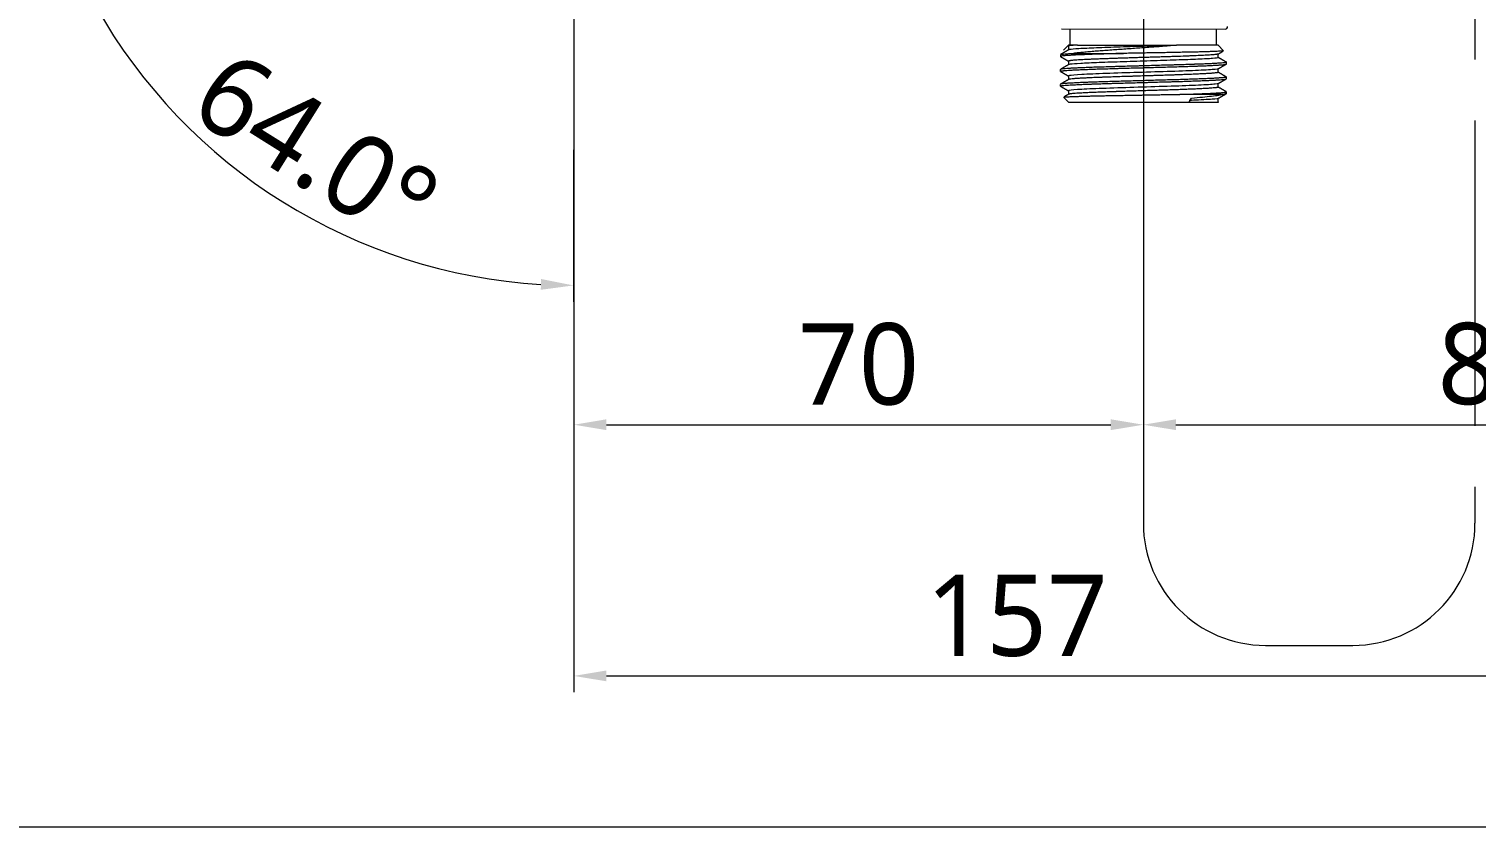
# Model space of a CAD drawing. Extents: x 6534 to 7663, y 0 to 827.
# Drawn here: x 7172.8 to 7350.7, y 102.2 to 200.3 of the extents above; entities that cross this region are included whole.
import ezdxf

# ---------------------------------------------------------------- set-up
doc = ezdxf.new("R2010")
doc.units = 0
doc.header["$LTSCALE"] = 30
doc.header["$MEASUREMENT"] = 0
doc.header["$PDMODE"] = 3
doc.header["$PDSIZE"] = -10
doc.linetypes.add('CENTER', pattern=[2, 1.25, -0.25, 0.25, -0.25])
doc.layers.get('0').update_dxf_attribs({"linetype": 'CONTINUOUS'})
doc.layers.get('DEFPOINTS').update_dxf_attribs({"linetype": 'CONTINUOUS'})
doc.layers.add('1', color=7, linetype='CONTINUOUS')
doc.layers.add('DEF_LAYER_ASSEM_MEMBER', color=7, linetype='CONTINUOUS')
doc.layers.add('치수선', color=7, linetype='CONTINUOUS', lineweight=20)
doc.styles.add('Daelim Dimension', font='NanumGothic.ttf')
doc.dimstyles.new('DEFAULT', dxfattribs={"dimscale": 2, "dimtxt": 2, "dimasz": 2, "dimexe": 0, "dimexo": 2, "dimgap": 1, "dimtad": 1, "dimdec": 1, "dimzin": 9, "dimdsep": 46, "dimtxsty": 'Daelim Dimension', "dimcen": 0.5, "dimclrd": 252, "dimclre": 252, "dimclrt": 3, "dimadec": 1, "dimazin": 0, "dimtfac": 1, "dimtdec": 1, "dimtix": 1, "dimtmove": 0, "dimatfit": 3, "dimfxl": 1, "dimtolj": 1, "dimtzin": 1, "dimlwd": 9, "dimlwe": 9, "dimarcsym": 0})

# ---------------------------------------------------------------- blocks, each defined once
blk = doc.blocks.new('*D7')
at = {"color": 5, "lineweight": 9, "ltscale": 0.5, "transparency": 16777216}
for p, q in [((7228.92, 230.92), (7177.37, 205.77)), ((7239.79, 228.52), (7239.75, 166.76))]:
    blk.add_line(p, q, dxfattribs=at)
blk.add_arc((7239.8, 236.22), 67.46, 209.3979, 266.5596, dxfattribs=at)
at = {"color": 5, "ltscale": 0.5, "transparency": 16777216}
for points in [[(7180.44, 202.8), (7181.62, 203.42), (7179.17, 206.65)], [(7235.77, 169.55), (7235.73, 168.22), (7239.75, 168.76)]]:
    blk.add_solid(points, dxfattribs=at)
at = {"layer": 'DEFPOINTS', "color": 0, "ltscale": 0.5, "transparency": 16777216}
for p in [(7239.81, 244.62), (7243.57, 238.06), (7232.52, 232.67), (7239.8, 232.52), (7194.07, 186.63)]:
    blk.add_point(p, dxfattribs=at)
at = {"color": 7, "ltscale": 0.5, "transparency": 16777216, "insert": (7208.11, 185.56), "char_height": 10, "attachment_point": 5, "rotation": 327.9787, "style": 'Daelim Dimension'}
blk.add_mtext('\\A1;64.0°', dxfattribs=at)
blk = doc.blocks.new('*D8')
at = {"color": 5, "lineweight": 9, "ltscale": 0.5, "transparency": 16777216}
for p, q in [((7239.8, 228.52), (7239.8, 149.64)), ((7309.77, 187.27), (7309.77, 149.64)), ((7243.8, 151.64), (7305.77, 151.64))]:
    blk.add_line(p, q, dxfattribs=at)
at = {"color": 5, "ltscale": 0.5, "transparency": 16777216}
for points in [[(7243.8, 152.31), (7243.8, 150.98), (7239.8, 151.64)], [(7305.77, 152.31), (7305.77, 150.98), (7309.77, 151.64)]]:
    blk.add_solid(points, dxfattribs=at)
at = {"layer": 'DEFPOINTS', "color": 0, "ltscale": 0.5, "transparency": 16777216}
for p in [(7239.8, 232.52), (7309.77, 191.27), (7309.77, 151.64)]:
    blk.add_point(p, dxfattribs=at)
at = {"color": 7, "ltscale": 0.5, "transparency": 16777216, "insert": (7274.79, 159.05), "char_height": 10, "attachment_point": 5, "style": 'Daelim Dimension'}
blk.add_mtext('\\A1;70', dxfattribs=at)
blk = doc.blocks.new('*D9')
at = {"color": 5, "lineweight": 9, "ltscale": 0.5, "transparency": 16777216}
for p, q in [((7309.77, 187.27), (7309.77, 149.64)), ((7396.96, 158.96), (7396.96, 149.64)), ((7313.77, 151.64), (7392.96, 151.64))]:
    blk.add_line(p, q, dxfattribs=at)
at = {"color": 5, "ltscale": 0.5, "transparency": 16777216}
for points in [[(7313.77, 152.31), (7313.77, 150.98), (7309.77, 151.64)], [(7392.96, 152.31), (7392.96, 150.98), (7396.96, 151.64)]]:
    blk.add_solid(points, dxfattribs=at)
at = {"layer": 'DEFPOINTS', "color": 0, "ltscale": 0.5, "transparency": 16777216}
for p in [(7309.77, 191.27), (7396.96, 162.96), (7396.96, 151.64)]:
    blk.add_point(p, dxfattribs=at)
at = {"color": 7, "ltscale": 0.5, "transparency": 16777216, "insert": (7353.37, 159.09), "char_height": 10, "attachment_point": 5, "style": 'Daelim Dimension'}
blk.add_mtext('\\A1;87', dxfattribs=at)
blk = doc.blocks.new('*D10')
at = {"color": 5, "lineweight": 9, "ltscale": 0.5, "transparency": 16777216}
for p, q in [((7239.8, 228.52), (7239.8, 118.77)), ((7396.96, 158.96), (7396.96, 118.77)), ((7243.8, 120.77), (7392.96, 120.77))]:
    blk.add_line(p, q, dxfattribs=at)
at = {"color": 5, "ltscale": 0.5, "transparency": 16777216}
for points in [[(7243.8, 121.44), (7243.8, 120.11), (7239.8, 120.77)], [(7392.96, 121.44), (7392.96, 120.11), (7396.96, 120.77)]]:
    blk.add_solid(points, dxfattribs=at)
at = {"layer": 'DEFPOINTS', "color": 0, "ltscale": 0.5, "transparency": 16777216}
for p in [(7239.8, 232.52), (7396.96, 162.96), (7396.96, 120.77)]:
    blk.add_point(p, dxfattribs=at)
at = {"color": 7, "ltscale": 0.5, "transparency": 16777216, "insert": (7294.22, 128.16), "char_height": 10, "attachment_point": 5, "style": 'Daelim Dimension'}
blk.add_mtext('\\A1;157', dxfattribs=at)

msp = doc.modelspace()

# ---------------------------------------------------------------- linework, layer by layer
at = {"layer": '1', "color": 7, "linetype": 'Continuous', "lineweight": 18}
for p, q in [((7299.72, 200.28), (7319.82, 200.26)), ((7300.77, 198.28), (7300.77, 200.28)), ((7318.77, 198.27), (7318.77, 200.27)), ((7300.54, 198.25), (7299.96, 197.67)), ((7300.57, 198.28), (7300.54, 198.25)), ((7301.66, 198.28), (7300.57, 198.28)), ((7318.97, 198.27), (7313.84, 198.27)), ((7319.63, 197.6), (7318.97, 198.27)), ((7299.57, 197.11), (7299.57, 196.89)), ((7301.18, 197.28), (7307.33, 197.27)), ((7319.97, 195.97), (7319.97, 196.19)), ((7299.57, 195.07), (7299.57, 195.29)), ((7319.97, 194.15), (7319.97, 194.37)), ((7299.57, 193.25), (7299.57, 193.47)), ((7315.42, 192.27), (7319.71, 192.26)), ((7319.97, 192.33), (7319.97, 192.55)), ((7300.03, 191.82), (7300.57, 191.28)), ((7300.57, 191.28), (7315.38, 191.27)), ((7315.38, 191.27), (7315.7, 191.79)), ((7318.87, 191.27), (7318.97, 191.27))]:
    msp.add_line(p, q, dxfattribs=at)
msp.add_arc((7319.82, 200.56), 0.3, 269.9575, 359.9575, dxfattribs=at)
for points, degree in [([(7300.59, 197.71), (7300.08, 197.42), (7299.58, 197.13)], 2), ([(7300.57, 198.14), (7300.57, 197.92), (7300.57, 197.7)], 2), ([(7313.84, 198.27), (7313.6, 198.25), (7313.1, 198.21), (7312.31, 198.15), (7311.5, 198.08), (7310.65, 198.02), (7309.79, 197.96), (7308.92, 197.9), (7308.04, 197.84), (7307.17, 197.77), (7306.3, 197.71), (7305.46, 197.65), (7304.64, 197.59), (7303.85, 197.53), (7303.1, 197.46), (7302.4, 197.4), (7301.76, 197.34), (7301.37, 197.3), (7301.18, 197.28)], 3), ([(7318.95, 197.19), (7319.26, 197.37), (7319.57, 197.55)], 2), ([(7299.58, 196.88), (7300.09, 196.59), (7300.59, 196.3)], 2), ([(7300.59, 195.89), (7300.08, 195.6), (7299.58, 195.31)], 2), ([(7300.57, 196.32), (7300.57, 196.1), (7300.57, 195.88)], 2), ([(7319.97, 196.2), (7319.46, 196.49), (7318.96, 196.78)], 2), ([(7318.96, 195.38), (7319.46, 195.67), (7319.97, 195.96)], 2), ([(7318.97, 196.76), (7318.97, 196.98), (7318.97, 197.21)], 2), ([(7319.97, 196.19), (7319.97, 196.19), (7319.97, 196.2), (7319.96, 196.2)], 3), ([(7299.58, 195.06), (7299.57, 195.07), (7299.57, 195.07), (7299.57, 195.08)], 3), ([(7300.59, 194.07), (7300.08, 193.78), (7299.57, 193.48)], 2), ([(7299.58, 195.06), (7300.08, 194.77), (7300.58, 194.48)], 2), ([(7300.57, 194.5), (7300.57, 194.28), (7300.57, 194.06)], 2), ([(7318.95, 193.56), (7319.46, 193.85), (7319.96, 194.14)], 2), ([(7318.96, 194.93), (7318.96, 195.16), (7318.96, 195.38)], 2), ([(7319.97, 194.37), (7319.46, 194.67), (7318.96, 194.96)], 2), ([(7299.57, 193.26), (7299.57, 193.25), (7299.57, 193.25), (7299.58, 193.24)], 3), ([(7299.57, 193.25), (7300.08, 192.95), (7300.58, 192.66)], 2), ([(7300.59, 192.25), (7300.31, 192.09), (7300.03, 191.93)], 2), ([(7300.57, 192.68), (7300.57, 192.46), (7300.57, 192.24)], 2), ([(7319.96, 192.56), (7319.45, 192.85), (7318.95, 193.15)], 2), ([(7318.95, 191.74), (7319.46, 192.03), (7319.96, 192.32)], 2), ([(7318.97, 193.12), (7318.97, 193.34), (7318.97, 193.57)], 2), ([(7318.97, 191.3), (7318.97, 191.52), (7318.97, 191.75)], 2)]:
    msp.add_open_spline(points, degree=degree, dxfattribs=at)
for points, knots in [([(7301.66, 198.28), (7301.52, 198.27), (7301.4, 198.27), (7301.18, 198.26), (7301.07, 198.25), (7300.89, 198.24), (7300.82, 198.23), (7300.73, 198.23), (7300.72, 198.23), (7300.69, 198.22), (7300.64, 198.22), (7300.61, 198.22), (7300.55, 198.21), (7300.52, 198.2), (7300.49, 198.19), (7300.48, 198.19), (7300.48, 198.19)], [0, 0, 0, 0, 0.181851, 0.181851, 0.363702, 0.363702, 0.545553, 0.545553, 0.591016, 0.591016, 0.636479, 0.727405, 0.727405, 0.909256, 0.909256, 1, 1, 1, 1]), ([(7313.84, 198.27), (7313.46, 198.26), (7312.03, 198.21), (7309.37, 198.13), (7306.07, 198.02), (7303.25, 197.92), (7301.28, 197.82), (7300.67, 197.75), (7300.59, 197.71), (7300.59, 197.71)], [0, 0, 0, 0, 0.070613, 0.254196, 0.437779, 0.621362, 0.804945, 0.988529, 1, 1, 1, 1]), ([(7301.66, 198.28), (7301.8, 198.28), (7301.95, 198.28), (7302.16, 198.28), (7302.2, 198.28), (7302.29, 198.28), (7302.42, 198.28), (7302.55, 198.28), (7302.83, 198.28), (7303.03, 198.28), (7303.44, 198.28), (7303.66, 198.28), (7303.99, 198.28), (7304.11, 198.28), (7304.26, 198.28), (7304.29, 198.28), (7304.35, 198.28), (7304.38, 198.28), (7304.47, 198.28), (7304.53, 198.28), (7304.83, 198.28), (7305.09, 198.28), (7305.86, 198.27), (7306.39, 198.27), (7307.03, 198.27), (7307.1, 198.27), (7307.24, 198.27), (7307.46, 198.27), (7307.67, 198.27), (7308.1, 198.27), (7308.39, 198.27), (7308.97, 198.27), (7309.27, 198.27), (7309.71, 198.27), (7309.86, 198.27), (7310.08, 198.27), (7310.15, 198.27), (7310.3, 198.27), (7310.37, 198.27), (7310.74, 198.27), (7311.03, 198.27), (7311.61, 198.27), (7311.9, 198.27), (7312.47, 198.27), (7312.75, 198.27), (7313.16, 198.27), (7313.3, 198.27), (7313.57, 198.27), (7313.71, 198.27), (7313.84, 198.27)], [0, 0, 0, 0, 0.0625, 0.0625, 0.078125, 0.078125, 0.09375, 0.125, 0.125, 0.1875, 0.1875, 0.25, 0.25, 0.28125, 0.28125, 0.289062, 0.289062, 0.296875, 0.296875, 0.3125, 0.3125, 0.375, 0.375, 0.5, 0.5, 0.515625, 0.515625, 0.53125, 0.5625, 0.5625, 0.625, 0.625, 0.6875, 0.6875, 0.71875, 0.71875, 0.734375, 0.734375, 0.75, 0.75, 0.8125, 0.8125, 0.875, 0.875, 0.9375, 0.9375, 0.96875, 0.96875, 1, 1, 1, 1]), ([(7319.63, 197.59), (7319.63, 197.59), (7319.62, 197.58), (7319.6, 197.58), (7319.57, 197.57), (7319.49, 197.56), (7319.43, 197.56), (7319.34, 197.55), (7319.3, 197.55), (7319.25, 197.54), (7319.23, 197.54), (7319.19, 197.54), (7319.17, 197.54), (7319.06, 197.53), (7318.96, 197.53), (7318.75, 197.52), (7318.63, 197.51), (7318.37, 197.5), (7318.24, 197.5), (7318.02, 197.49), (7317.94, 197.49), (7317.82, 197.48), (7317.78, 197.48), (7317.7, 197.48), (7317.66, 197.48), (7317.45, 197.47), (7317.27, 197.47), (7316.91, 197.46), (7316.71, 197.45), (7316.32, 197.44), (7316.11, 197.44), (7315.68, 197.43), (7315.46, 197.42), (7315.17, 197.42), (7315.11, 197.42), (7315, 197.41), (7314.82, 197.41), (7314.64, 197.41), (7314.28, 197.4), (7313.79, 197.39), (7313.29, 197.38), (7312.77, 197.37), (7312.51, 197.36), (7312.17, 197.36), (7312.11, 197.36), (7311.97, 197.36), (7311.77, 197.35), (7311.57, 197.35), (7311.16, 197.34), (7310.89, 197.34), (7310.35, 197.33), (7310.07, 197.32), (7309.53, 197.31), (7309.25, 197.31), (7308.84, 197.3), (7308.7, 197.3), (7308.42, 197.29), (7308.28, 197.29), (7307.87, 197.28), (7307.6, 197.28), (7307.33, 197.27)], [0, 0, 0, 0, 0.017222, 0.017222, 0.064021, 0.064021, 0.11082, 0.11082, 0.13422, 0.13422, 0.145919, 0.145919, 0.157619, 0.157619, 0.204418, 0.204418, 0.251217, 0.251217, 0.298016, 0.298016, 0.321415, 0.321415, 0.333115, 0.333115, 0.344815, 0.344815, 0.391614, 0.391614, 0.438413, 0.438413, 0.485212, 0.485212, 0.532011, 0.532011, 0.54371, 0.54371, 0.55541, 0.57881, 0.57881, 0.625609, 0.672407, 0.672407, 0.719206, 0.719206, 0.730906, 0.730906, 0.742606, 0.766005, 0.766005, 0.812804, 0.812804, 0.859603, 0.859603, 0.906402, 0.906402, 0.929802, 0.929802, 0.953201, 0.953201, 1, 1, 1, 1]), ([(7307.33, 197.27), (7306.9, 197.26), (7306.48, 197.25), (7305.86, 197.23), (7305.66, 197.23), (7305.36, 197.22), (7305.21, 197.21), (7305.06, 197.21), (7304.96, 197.2), (7304.92, 197.2), (7304.48, 197.19), (7304.11, 197.18), (7303.4, 197.15), (7303.06, 197.14), (7302.58, 197.12), (7302.43, 197.11), (7302.24, 197.11), (7302.2, 197.11), (7302.13, 197.1), (7302.02, 197.1), (7301.91, 197.09), (7301.57, 197.08), (7301.31, 197.07), (7300.86, 197.04), (7300.65, 197.03), (7300.42, 197.01), (7300.38, 197.01), (7300.29, 197), (7300.25, 197), (7300.14, 196.99), (7300.07, 196.99), (7299.88, 196.97), (7299.78, 196.95), (7299.67, 196.94), (7299.64, 196.93), (7299.61, 196.92), (7299.6, 196.92), (7299.59, 196.91), (7299.58, 196.91), (7299.57, 196.9), (7299.57, 196.89), (7299.59, 196.88)], [0, 0, 0, 0, 0.093668, 0.093668, 0.140502, 0.140502, 0.163919, 0.175628, 0.175628, 0.187336, 0.187336, 0.281004, 0.281004, 0.374672, 0.374672, 0.421506, 0.421506, 0.433215, 0.433215, 0.444923, 0.46834, 0.46834, 0.562008, 0.562008, 0.655677, 0.655677, 0.679094, 0.679094, 0.702511, 0.702511, 0.749345, 0.749345, 0.843013, 0.843013, 0.889847, 0.889847, 0.913264, 0.913264, 0.936681, 0.936681, 1, 1, 1, 1]), ([(7319.97, 196.19), (7319.97, 196.18), (7319.95, 196.17), (7319.89, 196.15), (7319.84, 196.14), (7319.74, 196.13), (7319.7, 196.12), (7319.64, 196.12), (7319.62, 196.11), (7319.58, 196.11), (7319.55, 196.11), (7319.43, 196.09), (7319.32, 196.09), (7319.06, 196.07), (7318.92, 196.06), (7318.69, 196.04), (7318.6, 196.04), (7318.47, 196.03), (7318.43, 196.03), (7318.34, 196.02), (7318.29, 196.02), (7318.06, 196.01), (7317.86, 196), (7317.44, 195.98), (7317.22, 195.97), (7316.75, 195.95), (7316.5, 195.95), (7316.18, 195.93), (7316.08, 195.93), (7315.98, 195.93), (7315.91, 195.92), (7315.88, 195.92), (7315.71, 195.92), (7315.57, 195.91), (7315.15, 195.9), (7314.87, 195.89), (7314.28, 195.87), (7313.98, 195.86), (7313.52, 195.85), (7313.36, 195.84), (7313.13, 195.84), (7313.05, 195.83), (7312.89, 195.83), (7312.81, 195.83), (7312.41, 195.82), (7312.08, 195.81), (7311.43, 195.79), (7311.1, 195.78), (7310.44, 195.76), (7310.11, 195.75), (7309.69, 195.74), (7309.61, 195.74), (7309.48, 195.73), (7309.44, 195.73), (7309.35, 195.73), (7309.14, 195.72), (7308.93, 195.72), (7308.44, 195.7), (7308.11, 195.7), (7307.46, 195.68), (7307.13, 195.67), (7306.66, 195.65), (7306.5, 195.65), (7306.26, 195.64), (7306.18, 195.64), (7306.02, 195.64), (7305.95, 195.63), (7305.56, 195.62), (7305.26, 195.61), (7304.67, 195.59), (7304.39, 195.58), (7303.83, 195.57), (7303.56, 195.56), (7303.27, 195.55), (7303.24, 195.55), (7303.18, 195.54), (7303.14, 195.54), (7303.05, 195.54), (7302.86, 195.53), (7302.68, 195.52), (7302.32, 195.51), (7301.88, 195.49), (7301.48, 195.47), (7301.2, 195.46), (7301.11, 195.45), (7300.98, 195.45), (7300.94, 195.45), (7300.86, 195.44), (7300.82, 195.44), (7300.62, 195.43), (7300.48, 195.42), (7300.22, 195.4), (7300.11, 195.39), (7299.92, 195.37), (7299.83, 195.36), (7299.76, 195.35), (7299.75, 195.35), (7299.74, 195.35), (7299.71, 195.34), (7299.67, 195.33), (7299.64, 195.33), (7299.59, 195.31), (7299.57, 195.3), (7299.57, 195.29)], [0, 0, 0, 0, 0.03125, 0.03125, 0.0625, 0.0625, 0.078125, 0.078125, 0.085937, 0.085937, 0.09375, 0.09375, 0.125, 0.125, 0.15625, 0.15625, 0.171875, 0.171875, 0.179687, 0.179687, 0.1875, 0.1875, 0.21875, 0.21875, 0.25, 0.25, 0.28125, 0.28125, 0.289062, 0.292969, 0.292969, 0.296875, 0.296875, 0.3125, 0.3125, 0.34375, 0.34375, 0.375, 0.375, 0.390625, 0.390625, 0.398437, 0.398437, 0.40625, 0.40625, 0.4375, 0.4375, 0.46875, 0.46875, 0.5, 0.5, 0.507812, 0.507812, 0.511719, 0.511719, 0.515625, 0.53125, 0.53125, 0.5625, 0.5625, 0.59375, 0.59375, 0.609375, 0.609375, 0.617187, 0.617187, 0.625, 0.625, 0.65625, 0.65625, 0.6875, 0.6875, 0.71875, 0.71875, 0.722656, 0.722656, 0.726562, 0.726562, 0.734375, 0.75, 0.75, 0.78125, 0.8125, 0.8125, 0.828125, 0.828125, 0.835937, 0.835937, 0.84375, 0.84375, 0.875, 0.875, 0.90625, 0.90625, 0.9375, 0.9375, 0.941406, 0.941406, 0.945312, 0.953125, 0.96875, 0.96875, 1, 1, 1, 1]), ([(7299.57, 195.08), (7299.57, 195.08), (7299.59, 195.09), (7299.65, 195.11), (7299.7, 195.12), (7299.8, 195.14), (7299.84, 195.14), (7299.89, 195.15), (7299.9, 195.15), (7299.92, 195.15), (7299.95, 195.15), (7299.99, 195.16), (7300.11, 195.17), (7300.22, 195.18), (7300.48, 195.2), (7300.62, 195.21), (7300.93, 195.23), (7301.11, 195.23), (7301.48, 195.25), (7301.68, 195.26), (7302.1, 195.28), (7302.32, 195.29), (7302.79, 195.31), (7303.04, 195.32), (7303.36, 195.33), (7303.46, 195.33), (7303.56, 195.34), (7303.63, 195.34), (7303.66, 195.34), (7303.83, 195.35), (7303.97, 195.35), (7304.39, 195.37), (7304.67, 195.37), (7305.26, 195.39), (7305.56, 195.4), (7306.02, 195.42), (7306.18, 195.42), (7306.41, 195.43), (7306.49, 195.43), (7306.65, 195.43), (7306.73, 195.44), (7307.13, 195.45), (7307.46, 195.46), (7308.11, 195.48), (7308.44, 195.49), (7309.1, 195.5), (7309.43, 195.51), (7309.85, 195.52), (7309.93, 195.53), (7310.06, 195.53), (7310.1, 195.53), (7310.19, 195.53), (7310.4, 195.54), (7310.61, 195.55), (7311.1, 195.56), (7311.76, 195.58), (7312.41, 195.6), (7312.88, 195.61), (7313.04, 195.61), (7313.28, 195.62), (7313.36, 195.62), (7313.52, 195.63), (7313.59, 195.63), (7313.98, 195.64), (7314.28, 195.65), (7314.87, 195.67), (7315.15, 195.68), (7315.71, 195.7), (7315.98, 195.71), (7316.27, 195.72), (7316.3, 195.72), (7316.36, 195.72), (7316.4, 195.72), (7316.49, 195.73), (7316.68, 195.73), (7316.86, 195.74), (7317.22, 195.75), (7317.44, 195.76), (7317.86, 195.78), (7318.06, 195.79), (7318.34, 195.81), (7318.43, 195.81), (7318.56, 195.82), (7318.6, 195.82), (7318.68, 195.82), (7318.72, 195.83), (7318.92, 195.84), (7319.06, 195.85), (7319.32, 195.87), (7319.43, 195.87), (7319.62, 195.89), (7319.71, 195.9), (7319.79, 195.92), (7319.8, 195.92), (7319.83, 195.92), (7319.87, 195.93), (7319.9, 195.94), (7319.95, 195.95), (7319.97, 195.96), (7319.97, 195.97)], [0, 0, 0, 0, 0.03125, 0.03125, 0.0625, 0.0625, 0.078125, 0.078125, 0.082031, 0.082031, 0.085937, 0.09375, 0.09375, 0.125, 0.125, 0.15625, 0.15625, 0.1875, 0.1875, 0.21875, 0.21875, 0.25, 0.25, 0.28125, 0.28125, 0.289063, 0.292969, 0.292969, 0.296875, 0.296875, 0.3125, 0.3125, 0.34375, 0.34375, 0.375, 0.375, 0.390625, 0.390625, 0.398438, 0.398438, 0.40625, 0.40625, 0.4375, 0.4375, 0.46875, 0.46875, 0.5, 0.5, 0.507813, 0.507813, 0.511719, 0.511719, 0.515625, 0.53125, 0.53125, 0.5625, 0.59375, 0.59375, 0.609375, 0.609375, 0.617188, 0.617188, 0.625, 0.625, 0.65625, 0.65625, 0.6875, 0.6875, 0.71875, 0.71875, 0.722656, 0.722656, 0.726563, 0.726563, 0.734375, 0.75, 0.75, 0.78125, 0.78125, 0.8125, 0.8125, 0.828125, 0.828125, 0.835938, 0.835938, 0.84375, 0.84375, 0.875, 0.875, 0.90625, 0.90625, 0.9375, 0.9375, 0.945313, 0.945313, 0.953125, 0.96875, 0.96875, 1, 1, 1, 1]), ([(7299.59, 197.13), (7299.6, 197.14), (7299.61, 197.14), (7299.64, 197.15), (7299.65, 197.15), (7299.67, 197.15), (7299.68, 197.16), (7299.69, 197.16), (7299.73, 197.17), (7299.78, 197.17), (7299.91, 197.19), (7300.01, 197.2), (7300.27, 197.22), (7300.43, 197.23), (7300.64, 197.25), (7300.69, 197.25), (7300.78, 197.26), (7300.83, 197.26), (7300.97, 197.27), (7301.07, 197.27), (7301.18, 197.28)], [0, 0, 0, 0, 0.097575, 0.097575, 0.153977, 0.153977, 0.182178, 0.182178, 0.210378, 0.323181, 0.323181, 0.548788, 0.548788, 0.774394, 0.774394, 0.830795, 0.830795, 0.887197, 0.887197, 1, 1, 1, 1]), ([(7318.95, 197.2), (7318.94, 197.19), (7318.93, 197.19), (7318.89, 197.17), (7318.85, 197.17), (7318.8, 197.16), (7318.79, 197.15), (7318.76, 197.15), (7318.73, 197.15), (7318.68, 197.14), (7318.59, 197.13), (7318.53, 197.12), (7318.37, 197.11), (7318.29, 197.1), (7318.11, 197.09), (7318.01, 197.08), (7317.85, 197.07), (7317.79, 197.07), (7317.7, 197.06), (7317.67, 197.06), (7317.61, 197.05), (7317.46, 197.05), (7317.17, 197.03), (7316.88, 197.02), (7316.43, 196.99), (7316.11, 196.98), (7315.71, 196.96), (7315.67, 196.96), (7315.58, 196.96), (7315.45, 196.95), (7315.31, 196.95), (7315.03, 196.94), (7314.84, 196.93), (7314.26, 196.91), (7313.85, 196.89), (7313.33, 196.88), (7313.22, 196.87), (7313.06, 196.87), (7313, 196.87), (7312.9, 196.86), (7312.84, 196.86), (7312.57, 196.85), (7312.35, 196.84), (7311.91, 196.83), (7311.46, 196.82), (7311.01, 196.8), (7310.55, 196.79), (7310.32, 196.78), (7310.03, 196.77), (7309.97, 196.77), (7309.86, 196.77), (7309.68, 196.76), (7309.51, 196.76), (7309.17, 196.75), (7308.71, 196.73), (7308.26, 196.72), (7307.81, 196.7), (7307.58, 196.7), (7307.25, 196.69), (7307.14, 196.68), (7306.97, 196.68), (7306.92, 196.68), (7306.81, 196.67), (7306.75, 196.67), (7306.48, 196.66), (7306.27, 196.65), (7305.85, 196.64), (7305.64, 196.63), (7305.24, 196.62), (7305.04, 196.61), (7304.65, 196.6), (7304.46, 196.59), (7304.23, 196.58), (7304.19, 196.58), (7304.09, 196.58), (7303.96, 196.57), (7303.83, 196.57), (7303.57, 196.55), (7303.4, 196.55), (7303.08, 196.53), (7302.92, 196.53), (7302.62, 196.51), (7302.48, 196.51), (7302.28, 196.49), (7302.21, 196.49), (7302.11, 196.49), (7302.08, 196.48), (7302.02, 196.48), (7301.99, 196.48), (7301.84, 196.47), (7301.72, 196.46), (7301.51, 196.45), (7301.41, 196.44), (7301.23, 196.43), (7301.15, 196.42), (7301, 196.41), (7300.93, 196.4), (7300.86, 196.39), (7300.84, 196.39), (7300.82, 196.38), (7300.78, 196.38), (7300.74, 196.37), (7300.68, 196.36), (7300.65, 196.35), (7300.6, 196.34), (7300.58, 196.33), (7300.57, 196.32), (7300.57, 196.32)], [0, 0, 0, 0, 0.017253, 0.017253, 0.041553, 0.041553, 0.047628, 0.047628, 0.053703, 0.065853, 0.065853, 0.090153, 0.090153, 0.114454, 0.114454, 0.138754, 0.138754, 0.150904, 0.150904, 0.156979, 0.156979, 0.163054, 0.187354, 0.211654, 0.211654, 0.260254, 0.260254, 0.266329, 0.266329, 0.272405, 0.284555, 0.284555, 0.308855, 0.308855, 0.357455, 0.357455, 0.369605, 0.369605, 0.37568, 0.37568, 0.381755, 0.381755, 0.406055, 0.406055, 0.430355, 0.454656, 0.454656, 0.478956, 0.478956, 0.485031, 0.485031, 0.491106, 0.503256, 0.503256, 0.527556, 0.551856, 0.551856, 0.576156, 0.576156, 0.588306, 0.588306, 0.594381, 0.594381, 0.600457, 0.600457, 0.624757, 0.624757, 0.649057, 0.649057, 0.673357, 0.673357, 0.697657, 0.697657, 0.703732, 0.703732, 0.709807, 0.721957, 0.721957, 0.746257, 0.746257, 0.770558, 0.770558, 0.794858, 0.794858, 0.807008, 0.807008, 0.813083, 0.813083, 0.819158, 0.819158, 0.843458, 0.843458, 0.867758, 0.867758, 0.892058, 0.892058, 0.916358, 0.916358, 0.922433, 0.922433, 0.928509, 0.940659, 0.940659, 0.964959, 0.964959, 0.989259, 1, 1, 1, 1]), ([(7318.97, 196.77), (7318.97, 196.76), (7318.95, 196.73), (7318.46, 196.65), (7316.62, 196.55), (7313.9, 196.45), (7310.65, 196.35), (7307.28, 196.24), (7304.23, 196.14), (7301.9, 196.04), (7300.84, 195.95), (7300.62, 195.9), (7300.59, 195.89)], [0, 0, 0, 0, 0.00977, 0.127245, 0.244719, 0.362193, 0.479667, 0.597141, 0.714615, 0.832089, 0.949564, 1, 1, 1, 1]), ([(7299.57, 193.26), (7299.57, 193.26), (7299.58, 193.27), (7299.65, 193.29), (7299.7, 193.3), (7299.8, 193.32), (7299.84, 193.32), (7299.89, 193.33), (7299.9, 193.33), (7299.92, 193.33), (7299.95, 193.33), (7299.99, 193.34), (7300.11, 193.35), (7300.22, 193.36), (7300.48, 193.38), (7300.62, 193.39), (7300.93, 193.41), (7301.1, 193.41), (7301.48, 193.43), (7301.68, 193.44), (7302.1, 193.46), (7302.32, 193.47), (7302.79, 193.49), (7303.04, 193.5), (7303.36, 193.51), (7303.46, 193.51), (7303.56, 193.52), (7303.63, 193.52), (7303.66, 193.52), (7303.83, 193.53), (7303.97, 193.53), (7304.38, 193.55), (7304.67, 193.55), (7305.26, 193.57), (7305.56, 193.58), (7306.02, 193.6), (7306.17, 193.6), (7306.41, 193.61), (7306.49, 193.61), (7306.65, 193.61), (7306.73, 193.62), (7307.13, 193.63), (7307.46, 193.64), (7308.11, 193.66), (7308.44, 193.67), (7309.1, 193.68), (7309.43, 193.69), (7309.85, 193.7), (7309.93, 193.71), (7310.06, 193.71), (7310.1, 193.71), (7310.19, 193.71), (7310.4, 193.72), (7310.6, 193.73), (7311.1, 193.74), (7311.76, 193.76), (7312.4, 193.78), (7312.88, 193.79), (7313.04, 193.79), (7313.28, 193.8), (7313.36, 193.8), (7313.51, 193.81), (7313.59, 193.81), (7313.98, 193.82), (7314.28, 193.83), (7314.87, 193.85), (7315.15, 193.86), (7315.71, 193.88), (7315.97, 193.89), (7316.27, 193.9), (7316.3, 193.9), (7316.36, 193.9), (7316.39, 193.9), (7316.49, 193.91), (7316.68, 193.91), (7316.86, 193.92), (7317.21, 193.93), (7317.44, 193.94), (7317.86, 193.96), (7318.06, 193.97), (7318.34, 193.99), (7318.43, 193.99), (7318.56, 194), (7318.6, 194), (7318.68, 194), (7318.72, 194.01), (7318.92, 194.02), (7319.06, 194.03), (7319.32, 194.05), (7319.43, 194.05), (7319.62, 194.07), (7319.7, 194.08), (7319.79, 194.1), (7319.8, 194.1), (7319.83, 194.1), (7319.87, 194.11), (7319.9, 194.12), (7319.94, 194.13), (7319.95, 194.13), (7319.96, 194.14)], [0, 0, 0, 0, 0.031755, 0.031755, 0.063509, 0.063509, 0.079387, 0.079387, 0.083356, 0.083356, 0.087325, 0.095264, 0.095264, 0.127018, 0.127018, 0.158773, 0.158773, 0.190528, 0.190528, 0.222282, 0.222282, 0.254037, 0.254037, 0.285791, 0.285791, 0.29373, 0.297699, 0.297699, 0.301669, 0.301669, 0.317546, 0.317546, 0.349301, 0.349301, 0.381055, 0.381055, 0.396933, 0.396933, 0.404871, 0.404871, 0.41281, 0.41281, 0.444564, 0.444564, 0.476319, 0.476319, 0.508074, 0.508074, 0.516012, 0.516012, 0.519982, 0.519982, 0.523951, 0.539828, 0.539828, 0.571583, 0.603337, 0.603337, 0.619215, 0.619215, 0.627153, 0.627153, 0.635092, 0.635092, 0.666847, 0.666847, 0.698601, 0.698601, 0.730356, 0.730356, 0.734325, 0.734325, 0.738294, 0.738294, 0.746233, 0.76211, 0.76211, 0.793865, 0.793865, 0.82562, 0.82562, 0.841497, 0.841497, 0.849436, 0.849436, 0.857374, 0.857374, 0.889129, 0.889129, 0.920883, 0.920883, 0.952638, 0.952638, 0.960577, 0.960577, 0.968515, 0.984393, 0.984393, 1, 1, 1, 1]), ([(7319.97, 194.37), (7319.97, 194.36), (7319.95, 194.35), (7319.89, 194.33), (7319.84, 194.32), (7319.74, 194.31), (7319.7, 194.3), (7319.65, 194.3), (7319.64, 194.3), (7319.62, 194.29), (7319.59, 194.29), (7319.55, 194.29), (7319.43, 194.27), (7319.32, 194.27), (7319.06, 194.25), (7318.92, 194.24), (7318.68, 194.22), (7318.6, 194.22), (7318.43, 194.21), (7318.34, 194.2), (7318.06, 194.19), (7317.86, 194.18), (7317.44, 194.16), (7317.21, 194.15), (7316.74, 194.13), (7316.5, 194.13), (7316.17, 194.11), (7316.08, 194.11), (7315.98, 194.11), (7315.91, 194.1), (7315.88, 194.1), (7315.71, 194.1), (7315.57, 194.09), (7315.15, 194.08), (7314.87, 194.07), (7314.28, 194.05), (7313.98, 194.04), (7313.52, 194.03), (7313.36, 194.02), (7313.13, 194.02), (7313.05, 194.01), (7312.89, 194.01), (7312.81, 194.01), (7312.41, 194), (7312.08, 193.99), (7311.43, 193.97), (7311.1, 193.96), (7310.44, 193.94), (7310.11, 193.93), (7309.69, 193.92), (7309.6, 193.92), (7309.48, 193.91), (7309.44, 193.91), (7309.35, 193.91), (7309.14, 193.9), (7308.93, 193.9), (7308.44, 193.88), (7307.78, 193.87), (7307.13, 193.85), (7306.65, 193.83), (7306.5, 193.83), (7306.26, 193.82), (7306.18, 193.82), (7306.02, 193.82), (7305.94, 193.81), (7305.56, 193.8), (7305.26, 193.79), (7304.67, 193.77), (7304.38, 193.76), (7303.83, 193.75), (7303.56, 193.74), (7303.27, 193.73), (7303.24, 193.73), (7303.17, 193.72), (7303.14, 193.72), (7303.05, 193.72), (7302.86, 193.71), (7302.68, 193.7), (7302.32, 193.69), (7302.1, 193.68), (7301.68, 193.66), (7301.48, 193.65), (7301.2, 193.64), (7301.11, 193.63), (7300.98, 193.63), (7300.94, 193.62), (7300.86, 193.62), (7300.82, 193.62), (7300.62, 193.61), (7300.48, 193.6), (7300.22, 193.58), (7300.11, 193.57), (7299.91, 193.55), (7299.83, 193.54), (7299.75, 193.53), (7299.73, 193.53), (7299.71, 193.52), (7299.67, 193.51), (7299.63, 193.51), (7299.6, 193.5), (7299.59, 193.49), (7299.58, 193.49)], [0, 0, 0, 0, 0.031748, 0.031748, 0.063496, 0.063496, 0.07937, 0.07937, 0.083339, 0.083339, 0.087307, 0.095244, 0.095244, 0.126992, 0.126992, 0.15874, 0.15874, 0.174614, 0.174614, 0.190488, 0.190488, 0.222236, 0.222236, 0.253984, 0.253984, 0.285732, 0.285732, 0.293669, 0.297638, 0.297638, 0.301606, 0.301606, 0.31748, 0.31748, 0.349228, 0.349228, 0.380977, 0.380977, 0.396851, 0.396851, 0.404788, 0.404788, 0.412725, 0.412725, 0.444473, 0.444473, 0.476221, 0.476221, 0.507969, 0.507969, 0.515906, 0.515906, 0.519874, 0.519874, 0.523843, 0.539717, 0.539717, 0.571465, 0.603213, 0.603213, 0.619087, 0.619087, 0.627024, 0.627024, 0.634961, 0.634961, 0.666709, 0.666709, 0.698457, 0.698457, 0.730205, 0.730205, 0.734173, 0.734173, 0.738142, 0.738142, 0.746079, 0.761953, 0.761953, 0.793701, 0.793701, 0.825449, 0.825449, 0.841323, 0.841323, 0.84926, 0.84926, 0.857197, 0.857197, 0.888945, 0.888945, 0.920693, 0.920693, 0.952441, 0.952441, 0.960378, 0.960378, 0.968315, 0.984189, 0.984189, 1, 1, 1, 1]), ([(7318.96, 195.38), (7318.92, 195.36), (7318.56, 195.29), (7316.78, 195.18), (7313.3, 195.05), (7309.11, 194.93), (7305.06, 194.8), (7301.94, 194.67), (7300.65, 194.56), (7300.55, 194.5), (7300.58, 194.48)], [0, 0, 0, 0, 0.078222, 0.220804, 0.363386, 0.505969, 0.648551, 0.791134, 0.933716, 1, 1, 1, 1]), ([(7318.96, 194.94), (7318.96, 194.93), (7318.95, 194.93), (7318.93, 194.92), (7318.92, 194.92), (7318.91, 194.91), (7318.9, 194.91), (7318.89, 194.91), (7318.87, 194.9), (7318.84, 194.9), (7318.76, 194.89), (7318.69, 194.88), (7318.51, 194.86), (7318.41, 194.85), (7318.23, 194.83), (7318.17, 194.83), (7318.07, 194.82), (7318.04, 194.82), (7317.97, 194.81), (7317.93, 194.81), (7317.75, 194.8), (7317.59, 194.79), (7317.24, 194.77), (7317.05, 194.76), (7316.66, 194.74), (7316.45, 194.73), (7316.19, 194.72), (7316.16, 194.72), (7316.11, 194.71), (7316.02, 194.71), (7315.82, 194.7), (7315.64, 194.7), (7315.27, 194.68), (7315.02, 194.67), (7314.5, 194.65), (7314.23, 194.64), (7313.88, 194.63), (7313.81, 194.63), (7313.67, 194.62), (7313.6, 194.62), (7313.38, 194.61), (7313.24, 194.61), (7312.8, 194.59), (7312.5, 194.58), (7311.9, 194.57), (7311.6, 194.56), (7311.14, 194.54), (7310.98, 194.54), (7310.79, 194.53), (7310.75, 194.53), (7310.67, 194.53), (7310.63, 194.53), (7310.51, 194.52), (7310.43, 194.52), (7310.04, 194.51), (7309.73, 194.5), (7309.11, 194.48), (7308.8, 194.47), (7308.34, 194.45), (7308.18, 194.45), (7307.88, 194.44), (7307.72, 194.44), (7307.26, 194.42), (7306.96, 194.41), (7306.38, 194.39), (7306.09, 194.38), (7305.53, 194.36), (7305.25, 194.35), (7304.92, 194.34), (7304.85, 194.34), (7304.75, 194.34), (7304.72, 194.33), (7304.65, 194.33), (7304.49, 194.33), (7304.33, 194.32), (7303.96, 194.31), (7303.72, 194.3), (7303.27, 194.28), (7303.05, 194.27), (7302.74, 194.25), (7302.64, 194.25), (7302.49, 194.24), (7302.45, 194.24), (7302.35, 194.23), (7302.3, 194.23), (7302.08, 194.22), (7301.91, 194.21), (7301.61, 194.19), (7301.47, 194.18), (7301.28, 194.17), (7301.22, 194.16), (7301.14, 194.15), (7301.1, 194.15), (7301.06, 194.15), (7301.03, 194.14), (7301.02, 194.14), (7300.91, 194.13), (7300.83, 194.12), (7300.7, 194.1), (7300.65, 194.09), (7300.6, 194.08), (7300.59, 194.07), (7300.58, 194.07)], [0, 0, 0, 0, 0.012899, 0.012899, 0.021254, 0.025431, 0.025431, 0.029608, 0.029608, 0.046317, 0.046317, 0.079735, 0.079735, 0.113153, 0.113153, 0.129862, 0.129862, 0.138217, 0.138217, 0.146571, 0.146571, 0.179989, 0.179989, 0.213407, 0.213407, 0.246825, 0.246825, 0.251003, 0.251003, 0.25518, 0.263534, 0.280243, 0.280243, 0.313661, 0.313661, 0.347079, 0.347079, 0.355434, 0.355434, 0.363788, 0.363788, 0.380497, 0.380497, 0.413915, 0.413915, 0.447333, 0.447333, 0.464042, 0.464042, 0.46822, 0.46822, 0.472397, 0.472397, 0.480751, 0.480751, 0.514169, 0.514169, 0.547587, 0.547587, 0.564296, 0.564296, 0.581005, 0.581005, 0.614423, 0.614423, 0.647841, 0.647841, 0.681259, 0.681259, 0.689614, 0.689614, 0.693791, 0.693791, 0.697968, 0.714677, 0.714677, 0.748095, 0.748095, 0.781513, 0.781513, 0.798222, 0.798222, 0.806577, 0.806577, 0.814931, 0.814931, 0.848349, 0.848349, 0.881767, 0.881767, 0.898476, 0.898476, 0.906831, 0.911008, 0.911008, 0.915185, 0.915185, 0.948603, 0.948603, 0.982021, 0.982021, 1, 1, 1, 1]), ([(7319.94, 194.39), (7319.94, 194.39), (7319.95, 194.39), (7319.95, 194.39), (7319.96, 194.38), (7319.97, 194.37), (7319.97, 194.37)], [0, 0, 0, 0, 0.195437, 0.195437, 0.463625, 1, 1, 1, 1]), ([(7299.96, 191.88), (7299.96, 191.88), (7299.96, 191.89), (7299.96, 191.89), (7299.97, 191.89), (7299.98, 191.9), (7300.02, 191.91), (7300.1, 191.92), (7300.25, 191.93), (7300.49, 191.95), (7300.78, 191.96), (7301.14, 191.98), (7301.56, 191.99), (7301.91, 192), (7302.17, 192.01), (7302.34, 192.01), (7302.61, 192.02), (7302.9, 192.03), (7303.3, 192.04), (7303.79, 192.05), (7304.46, 192.07), (7305.17, 192.08), (7305.92, 192.09), (7306.7, 192.11), (7307.48, 192.12), (7308.29, 192.14), (7308.88, 192.15), (7309.31, 192.16), (7309.64, 192.16), (7310.14, 192.17), (7310.67, 192.18), (7311.17, 192.19), (7311.58, 192.2), (7311.98, 192.2), (7312.25, 192.21), (7312.39, 192.21), (7312.4, 192.21), (7312.41, 192.21), (7312.43, 192.21), (7312.44, 192.21), (7312.46, 192.21), (7312.47, 192.21), (7312.49, 192.21), (7312.51, 192.21), (7312.53, 192.21), (7312.56, 192.21), (7312.58, 192.21), (7312.61, 192.21), (7312.63, 192.21), (7312.66, 192.21), (7312.69, 192.22), (7312.72, 192.22), (7312.76, 192.22), (7312.79, 192.22), (7312.83, 192.22), (7312.86, 192.22), (7312.9, 192.22), (7312.94, 192.22), (7312.98, 192.22), (7313.03, 192.22), (7313.07, 192.22), (7313.12, 192.22), (7313.16, 192.22), (7313.21, 192.22), (7313.26, 192.23), (7313.31, 192.23), (7313.37, 192.23), (7313.42, 192.23), (7313.48, 192.23), (7313.53, 192.23), (7313.59, 192.23), (7313.65, 192.23), (7313.71, 192.23), (7313.77, 192.24), (7313.83, 192.24), (7313.9, 192.24), (7313.96, 192.24), (7314.03, 192.24), (7314.1, 192.24), (7314.17, 192.24), (7314.24, 192.24), (7314.31, 192.25), (7314.38, 192.25), (7314.45, 192.25), (7314.53, 192.25), (7314.61, 192.25), (7314.68, 192.25), (7314.76, 192.25), (7314.84, 192.26), (7314.92, 192.26), (7315, 192.26), (7315.08, 192.26), (7315.16, 192.26), (7315.25, 192.26), (7315.33, 192.27), (7315.39, 192.27), (7315.42, 192.27)], [0, 0, 0, 0, 0.00598, 0.012564, 0.023469, 0.038702, 0.058269, 0.08218, 0.120952, 0.159351, 0.197383, 0.235044, 0.27259, 0.31173, 0.317842, 0.330548, 0.349857, 0.373786, 0.387915, 0.425583, 0.463614, 0.502004, 0.540758, 0.579678, 0.617413, 0.654397, 0.693598, 0.700244, 0.715223, 0.73855, 0.770249, 0.789203, 0.808226, 0.827315, 0.846472, 0.846854, 0.847307, 0.847831, 0.848426, 0.849092, 0.849829, 0.850636, 0.851515, 0.852465, 0.853485, 0.854577, 0.85574, 0.856973, 0.858278, 0.859654, 0.8611, 0.862618, 0.864207, 0.865866, 0.867597, 0.869399, 0.871272, 0.873216, 0.875231, 0.877318, 0.879475, 0.881704, 0.884003, 0.886374, 0.888817, 0.89133, 0.893915, 0.896571, 0.899298, 0.902097, 0.904967, 0.907908, 0.910921, 0.914005, 0.917161, 0.920388, 0.923687, 0.927057, 0.930499, 0.934013, 0.937598, 0.941255, 0.944983, 0.948784, 0.952656, 0.9566, 0.960616, 0.964704, 0.968864, 0.973096, 0.977399, 0.981775, 0.986223, 0.990743, 0.995336, 1, 1, 1, 1]), ([(7318.95, 193.56), (7318.91, 193.53), (7318.55, 193.47), (7316.78, 193.36), (7313.29, 193.23), (7309.11, 193.11), (7305.06, 192.98), (7301.94, 192.85), (7300.71, 192.75), (7300.57, 192.69), (7300.57, 192.68)], [0, 0, 0, 0, 0.077423, 0.222765, 0.368107, 0.513449, 0.658791, 0.804134, 0.949476, 1, 1, 1, 1]), ([(7318.97, 193.13), (7318.97, 193.13), (7318.97, 193.13), (7318.96, 193.11), (7318.94, 193.1), (7318.87, 193.09), (7318.82, 193.08), (7318.74, 193.06), (7318.72, 193.06), (7318.68, 193.06), (7318.66, 193.05), (7318.6, 193.05), (7318.56, 193.04), (7318.41, 193.03), (7318.3, 193.02), (7318.05, 193), (7317.9, 192.99), (7317.67, 192.97), (7317.59, 192.97), (7317.48, 192.96), (7317.46, 192.96), (7317.42, 192.96), (7317.4, 192.96), (7317.33, 192.95), (7317.29, 192.95), (7317.06, 192.94), (7316.86, 192.93), (7316.45, 192.91), (7316.23, 192.9), (7315.77, 192.88), (7315.53, 192.87), (7315.16, 192.86), (7315.03, 192.85), (7314.77, 192.84), (7314.64, 192.84), (7314.24, 192.82), (7313.96, 192.81), (7313.4, 192.79), (7313.11, 192.78), (7312.74, 192.77), (7312.66, 192.77), (7312.55, 192.77), (7312.51, 192.77), (7312.44, 192.76), (7312.25, 192.76), (7312.06, 192.75), (7311.61, 192.74), (7310.99, 192.72), (7310.37, 192.7), (7309.9, 192.68), (7309.75, 192.68), (7309.51, 192.67), (7309.43, 192.67), (7309.27, 192.66), (7309.2, 192.66), (7308.81, 192.65), (7308.5, 192.64), (7307.88, 192.62), (7307.58, 192.61), (7307.13, 192.6), (7306.98, 192.59), (7306.76, 192.59), (7306.65, 192.58), (7306.54, 192.58), (7306.46, 192.58), (7306.43, 192.57), (7306.1, 192.56), (7305.81, 192.55), (7305.26, 192.53), (7304.99, 192.52), (7304.47, 192.51), (7304.22, 192.5), (7303.91, 192.48), (7303.85, 192.48), (7303.73, 192.48), (7303.67, 192.47), (7303.5, 192.47), (7303.38, 192.46), (7303.05, 192.45), (7302.84, 192.44), (7302.45, 192.42), (7302.26, 192.41), (7302.01, 192.39), (7301.92, 192.39), (7301.82, 192.38), (7301.8, 192.38), (7301.76, 192.38), (7301.71, 192.38), (7301.65, 192.37), (7301.47, 192.36), (7301.34, 192.35), (7301.11, 192.33), (7301.01, 192.32), (7300.88, 192.31), (7300.84, 192.3), (7300.79, 192.29), (7300.77, 192.29), (7300.74, 192.29), (7300.72, 192.28), (7300.65, 192.27), (7300.62, 192.26), (7300.59, 192.25), (7300.59, 192.25), (7300.58, 192.25)], [0, 0, 0, 0, 0.00396, 0.00396, 0.036966, 0.036966, 0.069971, 0.069971, 0.078223, 0.078223, 0.086474, 0.086474, 0.102977, 0.102977, 0.135982, 0.135982, 0.168988, 0.168988, 0.18549, 0.18549, 0.189616, 0.189616, 0.193742, 0.193742, 0.201993, 0.201993, 0.234999, 0.234999, 0.268004, 0.268004, 0.30101, 0.30101, 0.317512, 0.317512, 0.334015, 0.334015, 0.367021, 0.367021, 0.400026, 0.400026, 0.408277, 0.408277, 0.412403, 0.412403, 0.416529, 0.433032, 0.433032, 0.466037, 0.499042, 0.499042, 0.515545, 0.515545, 0.523797, 0.523797, 0.532048, 0.532048, 0.565053, 0.565053, 0.598059, 0.598059, 0.614562, 0.614562, 0.622813, 0.626939, 0.626939, 0.631064, 0.631064, 0.66407, 0.66407, 0.697075, 0.697075, 0.730081, 0.730081, 0.738332, 0.738332, 0.746584, 0.746584, 0.763086, 0.763086, 0.796092, 0.796092, 0.829097, 0.829097, 0.8456, 0.8456, 0.849726, 0.849726, 0.853851, 0.862103, 0.862103, 0.895108, 0.895108, 0.928114, 0.928114, 0.944617, 0.944617, 0.952868, 0.952868, 0.961119, 0.961119, 0.994125, 0.994125, 1, 1, 1, 1]), ([(7315.42, 192.27), (7315.43, 192.27), (7315.46, 192.27), (7315.5, 192.27), (7315.54, 192.27), (7315.59, 192.27), (7315.63, 192.27), (7315.67, 192.28), (7315.71, 192.28), (7315.76, 192.28), (7315.8, 192.28), (7315.84, 192.28), (7315.88, 192.28), (7315.92, 192.28), (7315.96, 192.29), (7316.01, 192.29), (7316.05, 192.29), (7316.09, 192.29), (7316.13, 192.29), (7316.17, 192.29), (7316.21, 192.29), (7316.25, 192.3), (7316.29, 192.3), (7316.33, 192.3), (7316.37, 192.3), (7316.41, 192.3), (7316.45, 192.3), (7316.49, 192.3), (7316.52, 192.31), (7316.56, 192.31), (7316.6, 192.31), (7316.64, 192.31), (7316.68, 192.31), (7316.72, 192.31), (7316.75, 192.32), (7316.79, 192.32), (7316.83, 192.32), (7316.87, 192.32), (7316.9, 192.32), (7316.94, 192.32), (7316.98, 192.32), (7317.01, 192.33), (7317.05, 192.33), (7317.09, 192.33), (7317.12, 192.33), (7317.16, 192.33), (7317.19, 192.33), (7317.23, 192.33), (7317.26, 192.34), (7317.3, 192.34), (7317.33, 192.34), (7317.37, 192.34), (7317.4, 192.34), (7317.45, 192.34), (7317.54, 192.35), (7317.67, 192.35), (7317.84, 192.36), (7318.03, 192.37), (7318.28, 192.38), (7318.56, 192.4), (7318.99, 192.42), (7319.42, 192.45), (7319.69, 192.48), (7319.82, 192.5), (7319.88, 192.51), (7319.94, 192.53), (7319.96, 192.54), (7319.97, 192.55), (7319.97, 192.55)], [0, 0, 0, 0, 0.005169, 0.010338, 0.015507, 0.020675, 0.025842, 0.031009, 0.036176, 0.041342, 0.046508, 0.051673, 0.056838, 0.062002, 0.067166, 0.07233, 0.077493, 0.082655, 0.087817, 0.092978, 0.098139, 0.1033, 0.10846, 0.113619, 0.118778, 0.123937, 0.129095, 0.134252, 0.139409, 0.144566, 0.149722, 0.154877, 0.160032, 0.165186, 0.17034, 0.175494, 0.180647, 0.185799, 0.190951, 0.196103, 0.201254, 0.206404, 0.211554, 0.216704, 0.221853, 0.227001, 0.232149, 0.237297, 0.242444, 0.247591, 0.252737, 0.257883, 0.263028, 0.268405, 0.281148, 0.301259, 0.328739, 0.365284, 0.394039, 0.457895, 0.524486, 0.661319, 0.786407, 0.820017, 0.863042, 0.915481, 0.977329, 1, 1, 1, 1]), ([(7315.7, 191.79), (7316.17, 191.83), (7316.61, 191.87), (7317.43, 191.95), (7317.82, 191.99), (7318.5, 192.07), (7318.8, 192.11), (7319.33, 192.19), (7319.54, 192.23), (7319.71, 192.26)], [0, 0, 0, 0, 0.25, 0.25, 0.5, 0.5, 0.75, 0.75, 1, 1, 1, 1]), ([(7319.97, 192.33), (7319.97, 192.33), (7319.97, 192.33), (7319.96, 192.32), (7319.94, 192.31), (7319.89, 192.29), (7319.87, 192.29), (7319.85, 192.29), (7319.83, 192.28), (7319.79, 192.28), (7319.75, 192.27), (7319.71, 192.26)], [0, 0, 0, 0, 0.058604, 0.058604, 0.529302, 0.529302, 0.646977, 0.646977, 0.764651, 0.764651, 1, 1, 1, 1]), ([(7318.95, 191.74), (7318.92, 191.71), (7318.55, 191.65), (7317.21, 191.57), (7315.8, 191.51), (7315.38, 191.49)], [0, 0, 0, 0, 0.281054, 0.800274, 1, 1, 1, 1]), ([(7315.38, 191.27), (7315.61, 191.27), (7315.84, 191.27), (7316.11, 191.27), (7316.16, 191.27), (7316.27, 191.27), (7316.32, 191.27), (7316.48, 191.27), (7316.58, 191.27), (7316.87, 191.27), (7317.23, 191.27), (7317.55, 191.27), (7317.78, 191.27), (7317.85, 191.27), (7317.93, 191.27), (7317.95, 191.27), (7317.98, 191.27), (7318, 191.27), (7318.05, 191.27), (7318.08, 191.27), (7318.24, 191.27), (7318.35, 191.27), (7318.54, 191.27), (7318.63, 191.27), (7318.77, 191.27), (7318.82, 191.27), (7318.87, 191.27)], [0, 0, 0, 0, 0.125, 0.125, 0.15625, 0.15625, 0.1875, 0.1875, 0.25, 0.25, 0.375, 0.5, 0.5, 0.5625, 0.5625, 0.578125, 0.578125, 0.59375, 0.59375, 0.625, 0.625, 0.75, 0.75, 0.875, 0.875, 1, 1, 1, 1]), ([(7318.97, 191.31), (7318.97, 191.3), (7318.96, 191.3), (7318.95, 191.29), (7318.95, 191.29), (7318.94, 191.29), (7318.92, 191.28), (7318.89, 191.27), (7318.87, 191.27)], [0, 0, 0, 0, 0.296773, 0.296773, 0.47258, 0.47258, 0.648387, 1, 1, 1, 1]), ([(7318.87, 191.26), (7318.87, 191.27), (7318.88, 191.27), (7318.88, 191.27), (7318.89, 191.27), (7318.9, 191.27), (7318.91, 191.27), (7318.92, 191.27), (7318.93, 191.27), (7318.94, 191.28), (7318.95, 191.28), (7318.96, 191.28), (7318.97, 191.28), (7318.98, 191.28), (7318.98, 191.29), (7318.99, 191.29), (7318.99, 191.29), (7318.99, 191.29), (7318.99, 191.29)], [0, 0, 0, 0, 0.034841, 0.073606, 0.116296, 0.162913, 0.213458, 0.267933, 0.326339, 0.388678, 0.454952, 0.525163, 0.599314, 0.677406, 0.759442, 0.845425, 0.935358, 1, 1, 1, 1])]:
    msp.add_open_spline(points, degree=3, knots=knots, dxfattribs=at)
at = {"layer": 'DEF_LAYER_ASSEM_MEMBER', "color": 1, "linetype": 'CENTER', "lineweight": 5}
for p, q in [((7350.52, 369.01), (7350.52, 139.53)), ((7309.77, 219.35), (7309.77, 139.53)), ((7324.77, 124.53), (7335.52, 124.53))]:
    msp.add_line(p, q, dxfattribs=at)
for centre, start, end in [((7324.77, 139.53), 180, 270), ((7335.52, 139.53), 270, 0)]:
    msp.add_arc(centre, 15, start, end, dxfattribs=at)
at = {"layer": '치수선'}
msp.add_line((7396.96, 102.2), (6697.41, 102.2), dxfattribs=at)

# ---------------------------------------------------------------- dimensions: what is measured, and where the dimension line sits
at = {"color": 5, "ltscale": 0.5}
dim = msp.add_angular_dim_2l(base=(7194.07, 186.63), line1=((7243.57, 238.06), (7232.52, 232.67)), line2=((7239.81, 244.62), (7239.8, 232.52)), dimstyle='DEFAULT', override={"dimtxt": 5, "dimexe": 1, "dimdec": 0, "dimclrd": 5, "dimclre": 5, "dimclrt": 7}, dxfattribs=at)
dim.commit()
dim.dimension.update_dxf_attribs({"geometry": '*D7', "text_midpoint": (7204.03, 179.03), "dimtype": 162})
for base, p1, p2, picture, middle in [((7309.77, 151.64), (7239.8, 232.52), (7309.77, 191.27), '*D8', (7274.79, 159.05)), ((7396.96, 151.64), (7309.77, 191.27), (7396.96, 162.96), '*D9', (7353.37, 159.09))]:
    dim = msp.add_linear_dim(base=base, p1=p1, p2=p2, dimstyle='DEFAULT', override={"dimtxt": 5, "dimexe": 1, "dimdec": 0, "dimclrd": 5, "dimclre": 5, "dimclrt": 7}, dxfattribs=at)
    dim.commit()
    dim.dimension.update_dxf_attribs({"geometry": picture, "text_midpoint": middle})
dim = msp.add_linear_dim(base=(7396.96, 120.77), p1=(7239.8, 232.52), p2=(7396.96, 162.96), dimstyle='DEFAULT', override={"dimtxt": 5, "dimexe": 1, "dimdec": 0, "dimclrd": 5, "dimclre": 5, "dimclrt": 7}, dxfattribs=at)
dim.commit()
dim.dimension.update_dxf_attribs({"geometry": '*D10', "text_midpoint": (7294.22, 120.77), "dimtype": 160})

doc.saveas('drawing.dxf')
